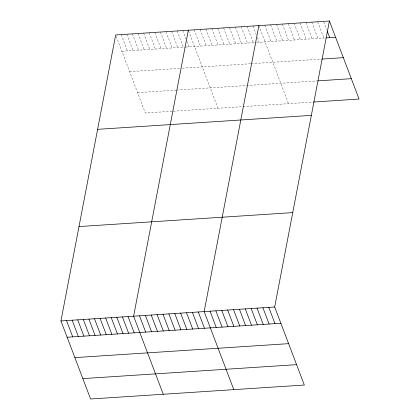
<?xml version="1.0" encoding="UTF-8"?>
<svg xmlns="http://www.w3.org/2000/svg" width="420" height="420" viewBox="0 0 420 420"><rect width="100%" height="100%" fill="white"/><g stroke="black" fill="none" stroke-linecap="round" stroke-linejoin="round"><path stroke-width="0.32" stroke-dasharray="2.1 1.58" d="M121.853 51.251L185.209 47.114M185.829 47.072L255.917 42.493M256.567 42.452L325.799 37.926M129.596 71.631L179.907 68.345M182.39 68.187L250.598 63.73M251.249 63.688L321.132 59.12M137.571 92.636L176.085 90.121M176.704 90.08L317.352 80.892M172.027 111.274L145.315 113.017L115.668 34.965M173.266 111.195L312.034 102.128M323.757 21.987L326.739 29.831M317.651 21.767L323.836 38.057M311.771 22.15L317.961 38.441M305.897 22.538L312.081 38.824M300.017 22.921L306.206 39.207M294.142 23.305L300.326 39.59M288.262 23.688L294.446 39.974M282.382 24.071L288.572 40.357M276.507 24.454L282.692 40.74M270.627 24.838L276.817 41.129M264.752 25.226L270.937 41.512M258.872 25.61L288.524 103.661M252.992 25.993L256.205 34.435M257.35 37.454L259.182 42.278M247.118 26.376L253.302 42.662M241.238 26.759L247.427 43.045M235.363 27.143L241.547 43.428M229.483 27.526L235.672 43.816M223.603 27.914L229.792 44.2M217.728 28.297L223.913 44.583M211.848 28.681L218.038 44.966M205.973 29.064L212.158 45.349M200.093 29.447L206.283 45.733M194.213 29.831L200.403 46.116M188.57 30.818L217.991 108.271M182.747 30.581L185.955 39.023M186.874 41.438L188.937 46.867M177.156 30.944L183.346 47.234M171.57 31.311L177.755 47.596M165.979 31.679L172.163 47.964M160.388 32.041L166.572 48.326M154.796 32.408L160.986 48.694M149.205 32.771L155.395 49.056M143.619 33.138L149.803 49.424M138.028 33.5L144.212 49.791M132.436 33.868L138.621 50.153M126.845 34.23L133.035 50.521M121.254 34.598L127.444 50.883"/><path stroke-width="0.63" d="M329.406 21L274.685 306.983L304.332 385.035L90.594 399L60.942 320.943L115.668 34.965L329.406 21L359.058 99.057L313.341 102.044M188.339 30.214L133.613 316.197L163.265 394.254M258.872 25.61L204.152 311.588L233.798 389.644M326.45 37.884L335.596 37.285M321.783 59.078L343.34 57.671M318.008 80.85L351.314 78.671M97.608 129.339L311.346 115.374M79.002 226.569L292.74 212.609M60.942 320.943L274.685 306.983M67.132 337.234L280.87 323.269M74.87 357.614L288.614 343.655M82.85 378.614L296.594 364.655M327.196 31.038L329.716 37.669M268.805 307.367L274.995 323.652M262.925 307.75L269.115 324.035M257.05 308.133L263.235 324.419M251.171 308.516L257.36 324.802M245.296 308.899L251.48 325.19M239.416 309.288L245.606 325.574M233.536 309.671L239.726 325.957M227.661 310.055L233.846 326.34M221.781 310.438L227.971 326.723M215.906 310.821L222.091 327.106M210.026 311.204L216.216 327.49M198.272 311.971L204.456 328.262M192.392 312.359L198.581 328.645M186.517 312.743L192.701 329.028M180.637 313.126L186.827 329.411M174.762 313.509L180.947 329.794M168.882 313.892L175.066 330.178M163.002 314.276L169.192 330.566M157.127 314.659L163.312 330.95M151.247 315.047L157.437 331.333M145.373 315.431L151.557 331.716M139.493 315.814L145.677 332.099M128.026 316.565L134.211 332.85M122.435 316.927L128.62 333.212M116.844 317.294L123.029 333.58M111.253 317.656L117.442 333.947M105.662 318.024L111.851 334.31M100.076 318.386L106.26 334.677M94.484 318.754L100.669 335.039M88.893 319.116L95.078 335.407M83.302 319.483L89.492 335.769M77.711 319.851L83.9 336.137M72.124 320.213L78.309 336.499M66.533 320.581L72.718 336.866"/></g></svg>
